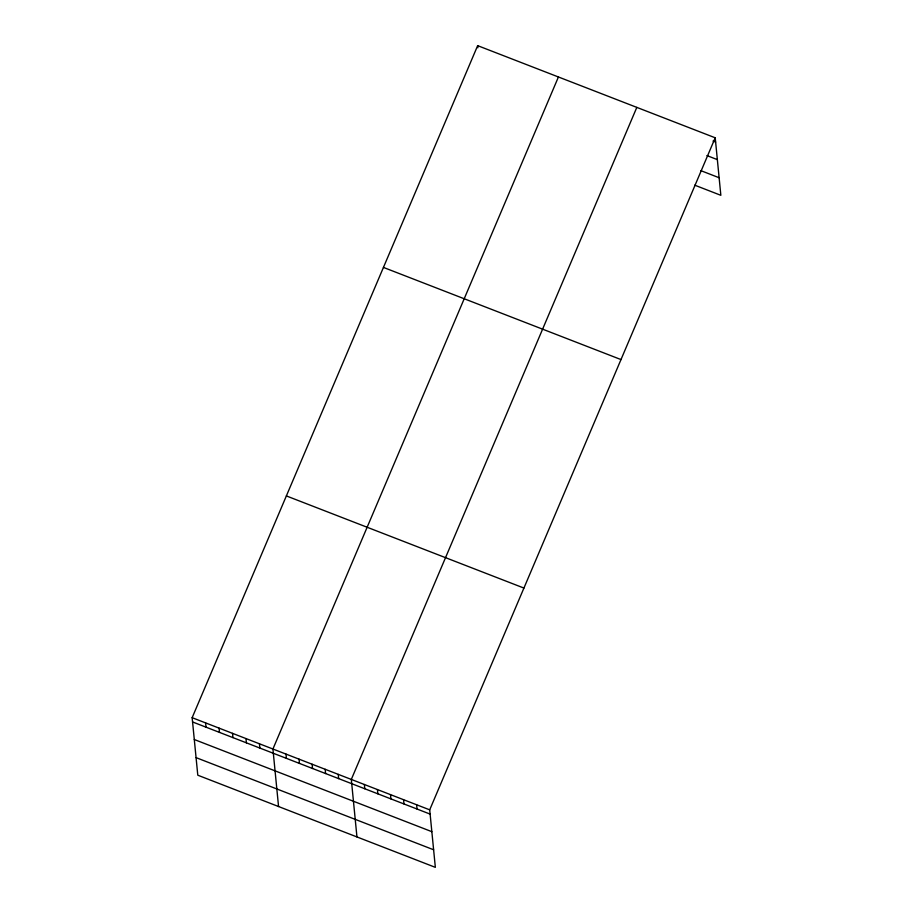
<?xml version="1.0" encoding="UTF-8"?>
<svg xmlns="http://www.w3.org/2000/svg" width="913" height="913" viewBox="0 0 913 913"><rect width="100%" height="100%" fill="white"/><g stroke="black" fill="none" stroke-linecap="round" stroke-linejoin="round"><path stroke-width="1.37" d="M715.21 137.795L429.703 809.842L435.341 867.35L197.79 775.205L192.152 717.686L477.659 45.65L715.21 137.795L720.848 195.314L694.725 185.168M558.425 76.977L272.919 749.025L278.556 806.533M636.818 107.392L351.311 779.428L356.949 836.936M713.019 141.047L715.632 142.063M706.902 155.575L717.356 159.627M700.842 170.64L719.124 177.738M383.437 267.418L620.988 359.574M286.362 495.919L523.914 588.063M192.152 717.686L429.703 809.842M192.563 721.955L430.114 814.099M194.286 739.519L431.838 831.675M196.067 757.63L433.618 849.775M477.659 45.65L477.876 47.784M416.636 804.775L417.047 809.032M403.569 799.708L403.991 803.965M390.502 794.63L390.924 798.898M377.434 789.562L377.856 793.831M364.367 784.495L364.789 788.764M338.244 774.361L338.655 778.618M325.176 769.294L325.599 773.551M312.109 764.227L312.531 768.484M299.042 759.16L299.464 763.416M285.986 754.092L286.397 758.349M259.452 743.798L259.874 748.055M245.996 738.583L246.407 742.84M232.53 733.356L232.952 737.613M219.074 728.129L219.485 732.397M205.608 722.913L206.03 727.17"/></g></svg>
